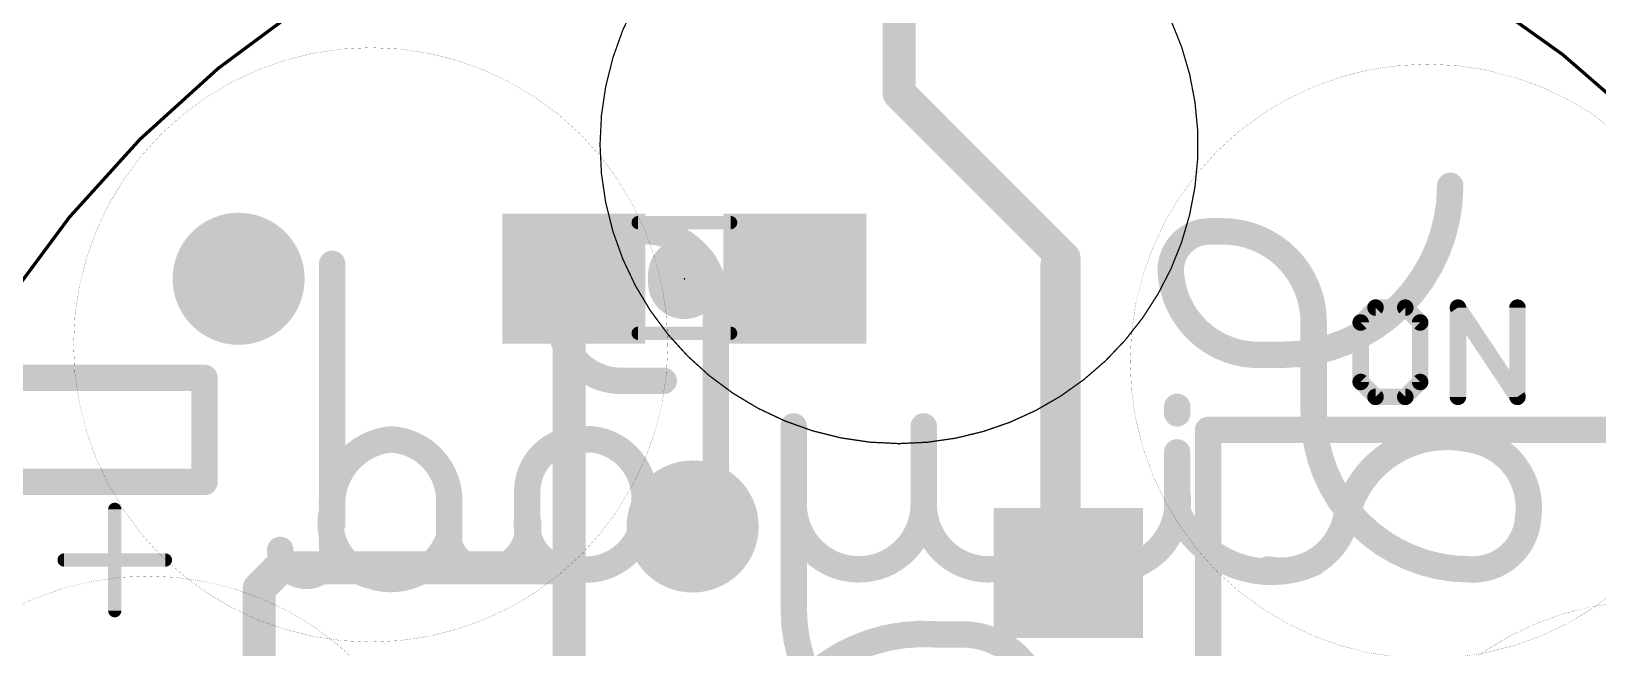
# Model space of a CAD drawing. Extents: x -45 to 63, y -30 to 12.
# Drawn here: x -6.67 to 5.37, y -0.61 to 4.13 of the extents above; entities that cross this region are included whole.
import ezdxf

# ---------------------------------------------------------------- set-up
doc = ezdxf.new("R2010")
doc.units = 0
for name, color, linetype in [('1', 12, 'CONTINUOUS'), ('18', 110, 'CONTINUOUS'), ('20', 53, 'CONTINUOUS'), ('21', 41, 'CONTINUOUS'), ('22', 40, 'CONTINUOUS'), ('23', 53, 'CONTINUOUS'), ('24', 53, 'CONTINUOUS'), ('49', 253, 'CONTINUOUS'), ('51', 53, 'CONTINUOUS')]:
    doc.layers.add(name, color=color, linetype=linetype)

# ---------------------------------------------------------------- blocks, each defined once
blk = doc.blocks.new('RECT')
blk.add_solid([(-0.5, -0.5), (0.5, -0.5), (-0.5, 0.5), (0.5, 0.5)])
blk = doc.blocks.new('ROUNDV')
at = {"const_width": 0.5}
blk.add_lwpolyline([(0, -0.25, 1), (0, 0.25, 1), (0, -0.25)], format="xyb", dxfattribs=at)

msp = doc.modelspace()

# ---------------------------------------------------------------- linework, layer by layer
at = {"layer": '1', "const_width": 0.254}
for points in [[(0, 3.6513), (0, 8.225)], [(0, 3.6513), (1.27, 2.3813)], [(1.27, 2.3813), (1.27, -0.0075)], [(-2.5375, 2.186), (-2.501, 2.2225)], [(-2.5375, 0), (-2.5375, 2.186)], [(-4.9213, -0.1588), (-4.7625, 0)], [(-4.7625, 0), (-2.5375, 0)], [(-2.5375, -1.2399), (-2.5375, 0)], [(1.27, -0.0075), (1.3025, -0.04)], [(-4.9213, -1.5875), (-4.9213, -0.1588)]]:
    msp.add_lwpolyline(points, dxfattribs=at)
at = {"layer": '1', "const_width": 0.127}
for points in [[(0.0449, 3.6962, 1), (-0.0449, 3.6063)], [(-0.0635, 3.6513, 1), (0.0635, 3.6513)], [(1.3335, 2.3813, 1), (1.2065, 2.3813)], [(1.2251, 2.3363, 1), (1.3149, 2.4262)], [(-2.474, 2.186, 1), (-2.601, 2.186)], [(-2.5824, 2.2309, 1), (-2.4926, 2.1411)], [(-2.4561, 2.1776, 1), (-2.5459, 2.2674)], [(-4.7625, 0.0635, 1), (-4.7625, -0.0635)], [(-4.7176, -0.0449, 1), (-4.8074, 0.0449)], [(-2.474, 0, 1), (-2.601, 0)], [(-2.5375, -0.0635, 1), (-2.5375, 0.0635)], [(-2.601, 0, 1), (-2.474, 0)], [(1.3149, 0.0374, 1), (1.2251, -0.0524)], [(1.2065, -0.0075, 1), (1.3335, -0.0075)], [(1.2576, -0.0849, 1), (1.3474, 0.0049)], [(-4.8578, -0.1588, 1), (-4.9848, -0.1588)], [(-4.9662, -0.1138, 1), (-4.8763, -0.2037)]]:
    msp.add_lwpolyline(points, format="xyb", dxfattribs=at)
at = {"layer": '20', "const_width": 0.254}
msp.add_lwpolyline([(0, -16.764, 1), (0, 11.684, 1), (0, -16.764)], format="xyb", dxfattribs=at)
at = {"layer": '21'}
for points, const_width in [([(-1.651, 2.253), (-1.651, 2.192)], 0.5588), ([(3.6658, 2.0008), (3.5514, 1.8864)], 0.127), ([(3.8946, 2.0008), (3.6658, 2.0008)], 0.127), ([(4.009, 1.8864), (3.8946, 2.0008)], 0.127), ([(4.2998, 1.3145), (4.2998, 2.0008)], 0.127), ([(4.2998, 2.0008), (4.7574, 1.3145)], 0.127), ([(4.7574, 1.3145), (4.7574, 2.0008)], 0.127), ([(3.5514, 1.8864), (3.5514, 1.4288)], 0.127), ([(4.009, 1.4288), (4.009, 1.8864)], 0.127), ([(-5.3425, 1.46), (-8.8425, 1.46)], 0.2032), ([(-5.3425, 0.66), (-5.3425, 1.46)], 0.2032), ([(3.5514, 1.4288), (3.6658, 1.3145)], 0.127), ([(3.8946, 1.3145), (4.009, 1.4288)], 0.127), ([(3.6658, 1.3145), (3.8946, 1.3145)], 0.127), ([(5.8775, 1.06), (2.3775, 1.06)], 0.2032), ([(2.3775, 1.06), (2.3775, -6.14)], 0.2032), ([(-7.8425, 0.66), (-5.3425, 0.66)], 0.2032)]:
    msp.add_lwpolyline(points, dxfattribs=dict(at, const_width=const_width))
for points, const_width in [([(-1.5113, 2.253, 1), (-1.7907, 2.253)], 0.2794), ([(-1.7907, 2.192, 1), (-1.5113, 2.192)], 0.2794), ([(3.6658, 2.0326, 1), (3.6658, 1.9691)], 0.0635), ([(3.6883, 1.9784, 1), (3.6434, 2.0233)], 0.0635), ([(3.9171, 2.0233, 1), (3.8722, 1.9784)], 0.0635), ([(3.8946, 1.9691, 1), (3.8946, 2.0326)], 0.0635), ([(4.3316, 2.0008, 1), (4.2681, 2.0008)], 0.0635), ([(4.3263, 2.0184, 1), (4.2734, 1.9832)], 0.0635), ([(4.7892, 2.0008, 1), (4.7257, 2.0008)], 0.0635), ([(3.5832, 1.8864, 1), (3.5197, 1.8864)], 0.0635), ([(3.529, 1.9089, 1), (3.5739, 1.864)], 0.0635), ([(4.0408, 1.8864, 1), (3.9773, 1.8864)], 0.0635), ([(3.9866, 1.864, 1), (4.0315, 1.9089)], 0.0635), ([(-5.2917, 1.46, 1), (-5.3933, 1.46)], 0.1016), ([(-5.3425, 1.4092, 1), (-5.3425, 1.5108)], 0.1016), ([(3.5197, 1.4288, 1), (3.5832, 1.4288)], 0.0635), ([(3.5739, 1.4513, 1), (3.529, 1.4064)], 0.0635), ([(3.9773, 1.4288, 1), (4.0408, 1.4288)], 0.0635), ([(4.0315, 1.4064, 1), (3.9866, 1.4513)], 0.0635), ([(3.6658, 1.3462, 1), (3.6658, 1.2827)], 0.0635), ([(3.6434, 1.292, 1), (3.6883, 1.3369)], 0.0635), ([(3.8722, 1.3369, 1), (3.9171, 1.292)], 0.0635), ([(3.8946, 1.2827, 1), (3.8946, 1.3462)], 0.0635), ([(4.2681, 1.3145, 1), (4.3316, 1.3145)], 0.0635), ([(4.7257, 1.3145, 1), (4.7892, 1.3145)], 0.0635), ([(4.731, 1.2968, 1), (4.7838, 1.3321)], 0.0635), ([(2.3775, 1.1108, 1), (2.3775, 1.0092)], 0.1016), ([(2.4283, 1.06, 1), (2.3267, 1.06)], 0.1016), ([(-5.3425, 0.6092, 1), (-5.3425, 0.7108)], 0.1016), ([(-5.3933, 0.66, 1), (-5.2917, 0.66)], 0.1016)]:
    msp.add_lwpolyline(points, format="xyb", dxfattribs=dict(at, const_width=const_width))
at = {"layer": '22'}
for points, const_width in [([(2.94, 1.6375, 0.4142), (4.24, 2.9375)], 0.2032), ([(4.2908, 2.9375, 1), (4.1892, 2.9375)], 0.1016), ([(-2.01, 2.5875, 0.4141), (-2.61, 2.0875)], 0.2032), ([(-1.41, 2.0875, 0.4142), (-2.01, 2.5875)], 0.2032), ([(-2.0146, 2.6381, 1), (-2.0054, 2.5369)], 0.1016), ([(-2.0146, 2.5369, 1), (-2.0054, 2.6381)], 0.1016), ([(2.39, 2.5875, 0.4142), (2.09, 2.2875)], 0.2032), ([(2.39, 2.6383, 1), (2.39, 2.5367)], 0.1016), ([(2.39, 2.5367, 1), (2.39, 2.6383)], 0.1016), ([(3.19, 1.8875, 0.4142), (2.49, 2.5875)], 0.2032), ([(2.49, 2.6383, 1), (2.49, 2.5367)], 0.1016), ([(2.49, 2.5367, 1), (2.49, 2.6383)], 0.1016), ([(-4.3092, 2.3375, 1), (-4.4108, 2.3375)], 0.1016), ([(1.2408, 2.3375, 1), (1.1392, 2.3375)], 0.1016), ([(2.09, 2.2875, 0.4142), (2.79, 1.6375)], 0.2032), ([(2.1408, 2.2894, 1), (2.0392, 2.2856)], 0.1016), ([(2.0392, 2.2875, 1), (2.1408, 2.2875)], 0.1016), ([(-2.5592, 2.0875, 1), (-2.6608, 2.0875)], 0.1016), ([(-1.3592, 2.0875, 1), (-1.4608, 2.0875)], 0.1016), ([(-2.6606, 2.0921, 1), (-2.5594, 2.0829)], 0.1016), ([(-1.4606, 2.0829, 1), (-1.3594, 2.0921)], 0.1016), ([(-2.61, 1.8875, 0.4141), (-2.11, 1.4375)], 0.2032), ([(-2.5593, 1.8902, 1), (-2.6607, 1.8848)], 0.1016), ([(-2.6608, 1.8875, 1), (-2.5592, 1.8875)], 0.1016), ([(3.2408, 1.8875, 1), (3.1392, 1.8875)], 0.1016), ([(3.1392, 1.8875, 1), (3.2408, 1.8875)], 0.1016), ([(2.79, 1.6883, 1), (2.79, 1.5867)], 0.1016), ([(2.7919, 1.5867, 1), (2.7881, 1.6883)], 0.1016), ([(2.94, 1.6883, 1), (2.94, 1.5867)], 0.1016), ([(2.94, 1.5867, 1), (2.94, 1.6883)], 0.1016), ([(-2.11, 1.4883, 1), (-2.11, 1.3867)], 0.1016), ([(-2.1073, 1.3868, 1), (-2.1127, 1.4882)], 0.1016), ([(-1.81, 1.3867, 1), (-1.81, 1.4883)], 0.1016), ([(2.1908, 1.2375, 1), (2.0892, 1.2375)], 0.1016), ([(2.0892, 1.1875, 1), (2.1908, 1.1875)], 0.1016), ([(3.19, 1.1875, 0.4142), (4.39, -0.0125)], 0.2032), ([(3.2408, 1.1875, 1), (3.1392, 1.1875)], 0.1016), ([(3.1392, 1.1875, 1), (3.2408, 1.1875)], 0.1016), ([(-3.91, 0.9875, 0.4142), (-4.36, 0.4375)], 0.2032), ([(-3.46, 0.4875, 0.4142), (-3.91, 0.9875)], 0.2032), ([(-3.9073, 1.0382, 1), (-3.9127, 0.9368)], 0.1016), ([(-3.9049, 0.937, 1), (-3.9151, 1.038)], 0.1016), ([(-2.46, 0.9875, 0.4142), (-2.86, 0.5875)], 0.2032), ([(-2.46, 1.0383, 1), (-2.46, 0.9367)], 0.1016), ([(-2.46, 0.9367, 1), (-2.46, 1.0383)], 0.1016), ([(-1.96, 0.4875, 0.4142), (-2.36, 0.9875)], 0.2032), ([(-2.3544, 1.038, 1), (-2.3656, 0.937)], 0.1016), ([(-2.36, 0.9367, 1), (-2.36, 1.0383)], 0.1016), ([(-0.7592, 1.0875, 1), (-0.8608, 1.0875)], 0.1016), ([(0.2408, 1.0875, 1), (0.1392, 1.0875)], 0.1016), ([(4.39, 0.9875, 0.4142), (3.44, 0.3875)], 0.2032), ([(4.84, 0.3875, 0.4142), (4.39, 0.9875)], 0.2032), ([(4.3972, 1.0378, 1), (4.3828, 0.9372)], 0.1016), ([(4.3788, 0.9379, 1), (4.4012, 1.0371)], 0.1016), ([(2.1908, 0.8875, 1), (2.0892, 0.8875)], 0.1016), ([(1.19, 0.6875, 0.0384), (1.19, 0.5375)], 0.2032), ([(1.1392, 0.6875, 1), (1.2408, 0.6875)], 0.1016), ([(1.2407, 0.6836, 1), (1.1393, 0.6914)], 0.1016), ([(-2.8092, 0.5875, 1), (-2.9108, 0.5875)], 0.1016), ([(-2.9108, 0.5875, 1), (-2.8092, 0.5875)], 0.1016), ([(1.19, 0.5375, 0.37), (1.69, -0.0125)], 0.2032), ([(1.2408, 0.539, 1), (1.1392, 0.536)], 0.1016), ([(1.2408, 0.5375, 1), (1.1392, 0.5375)], 0.1016), ([(1.69, -0.0125, 0.4142), (2.14, 0.5875)], 0.2032), ([(2.1908, 0.5875, 1), (2.0892, 0.5875)], 0.1016), ([(2.1903, 0.5947, 1), (2.0897, 0.5803)], 0.1016), ([(2.0892, 0.5875, 1), (2.1908, 0.5875)], 0.1016), ([(-4.36, 0.4375, 0.1231), (-4.36, 0.2375)], 0.2032), ([(-4.4105, 0.4324, 1), (-4.3095, 0.4426)], 0.1016), ([(-4.3107, 0.4252, 1), (-4.4093, 0.4498)], 0.1016), ([(-3.4092, 0.4875, 1), (-3.5108, 0.4875)], 0.1016), ([(-3.5107, 0.4902, 1), (-3.4093, 0.4848)], 0.1016), ([(-3.11, -0.0125, 0.4142), (-2.86, 0.3875)], 0.2032), ([(-2.86, 0.3875, 0.4142), (-2.56, -0.0125)], 0.2032), ([(-2.8105, 0.3989, 1), (-2.9095, 0.3761)], 0.1016), ([(-2.8097, 0.3803, 1), (-2.9103, 0.3947)], 0.1016), ([(-2.36, -0.0125, 0.4142), (-1.96, 0.4875)], 0.2032), ([(-1.9095, 0.4931, 1), (-2.0105, 0.4819)], 0.1016), ([(-2.0105, 0.4931, 1), (-1.9095, 0.4819)], 0.1016), ([(-0.81, 0.4875, 0.4142), (-0.31, -0.0125)], 0.2032), ([(-0.7592, 0.4875, 1), (-0.8608, 0.4875)], 0.1016), ([(-0.7592, 0.4875, 1), (-0.8608, 0.4875)], 0.1016), ([(-0.8608, 0.4875, 1), (-0.7592, 0.4875)], 0.1016), ([(-0.31, -0.0125, 0.4142), (0.19, 0.4875)], 0.2032), ([(0.19, 0.4875, 0.4142), (0.69, -0.0125)], 0.2032), ([(0.2408, 0.4875, 1), (0.1392, 0.4875)], 0.1016), ([(0.2408, 0.4875, 1), (0.1392, 0.4875)], 0.1016), ([(0.1392, 0.4875, 1), (0.2408, 0.4875)], 0.1016), ([(0.69, -0.0125, 0.4142), (1.19, 0.4875)], 0.2032), ([(1.2408, 0.4875, 1), (1.1392, 0.4875)], 0.1016), ([(1.1392, 0.4875, 1), (1.2408, 0.4875)], 0.1016), ([(1.1393, 0.5336, 1), (1.2407, 0.5414)], 0.1016), ([(2.14, 0.4375, 0.4142), (3.19, 0.0375)], 0.2032), ([(2.1864, 0.4583, 1), (2.0936, 0.4167)], 0.1016), ([(2.0892, 0.4375, 1), (2.1908, 0.4375)], 0.1016), ([(2.84, -0.0125, 0.4142), (3.44, 0.3875)], 0.2032), ([(3.4898, 0.3775, 1), (3.3902, 0.3975)], 0.1016), ([(4.39, -0.0125, 0.4142), (4.84, 0.3875)], 0.2032), ([(4.8907, 0.3845, 1), (4.7893, 0.3905)], 0.1016), ([(-4.4108, 0.3375, 1), (-4.3092, 0.3375)], 0.1016), ([(-2.9108, 0.3875, 1), (-2.8092, 0.3875)], 0.1016), ([(3.3904, 0.3987, 1), (3.4896, 0.3763)], 0.1016), ([(4.7897, 0.3947, 1), (4.8903, 0.3803)], 0.1016), ([(-4.36, 0.2375, 0.277), (-4.06, -0.0625)], 0.2032), ([(-4.3107, 0.2498, 1), (-4.4093, 0.2252)], 0.1016), ([(-4.3092, 0.2375, 1), (-4.4108, 0.2375)], 0.1016), ([(-4.4093, 0.2252, 1), (-4.3107, 0.2498)], 0.1016), ([(-4.06, -0.0625, 0.4142), (-3.46, 0.2375)], 0.2032), ([(-3.4092, 0.2375, 1), (-3.5108, 0.2375)], 0.1016), ([(-3.46, 0.1875, 0.4142), (-3.11, -0.0125)], 0.2032), ([(-3.411, 0.2009, 1), (-3.509, 0.1741)], 0.1016), ([(-3.5108, 0.2375, 1), (-3.4092, 0.2375)], 0.1016), ([(-3.4118, 0.2214, 1), (-3.5082, 0.2536)], 0.1016), ([(-4.76, 0.1375, 0.4142), (-4.56, -0.0625)], 0.2032), ([(-4.7092, 0.1375, 1), (-4.8108, 0.1375)], 0.1016), ([(-4.56, -0.0625, 0.4142), (-4.36, 0.1375)], 0.2032), ([(-4.3092, 0.1375, 1), (-4.4108, 0.1375)], 0.1016), ([(-4.4108, 0.1375, 1), (-4.3092, 0.1375)], 0.1016), ([(-3.5108, 0.1875, 1), (-3.4092, 0.1875)], 0.1016), ([(3.2108, -0.0089, 1), (3.1692, 0.0839)], 0.1016), ([(-4.56, -0.0117, 1), (-4.56, -0.1133)], 0.1016), ([(-4.56, -0.1133, 1), (-4.56, -0.0117)], 0.1016), ([(-4.0439, -0.0143, 1), (-4.0761, -0.1107)], 0.1016), ([(-4.0723, -0.1118, 1), (-4.0477, -0.0132)], 0.1016), ([(-3.1214, 0.037, 1), (-3.0986, -0.062)], 0.1016), ([(-3.0966, -0.0615, 1), (-3.1234, 0.0365)], 0.1016), ([(-2.56, 0.0383, 1), (-2.56, -0.0633)], 0.1016), ([(-2.5672, -0.0628, 1), (-2.5528, 0.0378)], 0.1016), ([(-2.3656, 0.038, 1), (-2.3544, -0.063)], 0.1016), ([(-2.36, -0.0633, 1), (-2.36, 0.0383)], 0.1016), ([(-1.4608, -0.0125, 1), (-1.3592, -0.0125)], 0.1016), ([(-0.31, 0.0383, 1), (-0.31, -0.0633)], 0.1016), ([(-0.31, -0.0633, 1), (-0.31, 0.0383)], 0.1016), ([(0.69, 0.0383, 1), (0.69, -0.0633)], 0.1016), ([(0.69, -0.0633, 1), (0.69, 0.0383)], 0.1016), ([(1.6828, 0.0378, 1), (1.6972, -0.0628)], 0.1016), ([(1.6837, -0.0629, 1), (1.6963, 0.0379)], 0.1016), ([(2.85, 0.0373, 1), (2.83, -0.0623)], 0.1016), ([(4.393, 0.0382, 1), (4.387, -0.0632)], 0.1016), ([(4.39, -0.0633, 1), (4.39, 0.0383)], 0.1016), ([(-0.81, -0.3125, 0.4142), (0.49, -1.6125)], 0.2032), ([(-0.7592, -0.3125, 1), (-0.8608, -0.3125)], 0.1016), ([(-0.8608, -0.3125, 1), (-0.7592, -0.3125)], 0.1016), ([(0.29, -0.5125, 0.4142), (-1.11, -1.7125)], 0.2032), ([(0.29, -0.4617, 1), (0.29, -0.5633)], 0.1016), ([(0.2861, -0.5632, 1), (0.2939, -0.4618)], 0.1016), ([(1.09, -1.1125, 0.4142), (0.49, -0.5125)], 0.2032), ([(0.49, -0.4617, 1), (0.49, -0.5633)], 0.1016), ([(0.49, -0.5633, 1), (0.49, -0.4617)], 0.1016)]:
    msp.add_lwpolyline(points, format="xyb", dxfattribs=dict(at, const_width=const_width))
at = {"layer": '22', "const_width": 0.2032}
for points in [[(2.49, 2.5875), (2.39, 2.5875)], [(-4.36, 0.3375), (-4.36, 2.3375)], [(1.19, 0.6875), (1.19, 2.3375)], [(-2.61, 2.0875), (-2.61, 1.8875)], [(-1.41, -0.0125), (-1.41, 2.0875)], [(3.19, 1.1875), (3.19, 1.8875)], [(2.94, 1.6375), (2.79, 1.6375)], [(-2.11, 1.4375), (-1.81, 1.4375)], [(2.14, 1.1875), (2.14, 1.2375)], [(-2.36, 0.9875), (-2.46, 0.9875)], [(-0.81, 0.4875), (-0.81, 1.0875)], [(0.19, 0.4875), (0.19, 1.0875)], [(2.14, 0.5875), (2.14, 0.8875)], [(-2.86, 0.5875), (-2.86, 0.3875)], [(1.19, 0.4875), (1.19, 0.5375)], [(2.14, 0.5875), (2.14, 0.4375)], [(-3.46, 0.2375), (-3.46, 0.4875)], [(-0.81, -0.3125), (-0.81, 0.4875)], [(-4.36, 0.2375), (-4.36, 0.1375)], [(-3.46, 0.1875), (-3.46, 0.2375)], [(-2.56, -0.0125), (-2.36, -0.0125)], [(0.49, -0.5125), (0.29, -0.5125)]]:
    msp.add_lwpolyline(points, dxfattribs=at)
at = {"layer": '23'}
msp.add_point((-1.651, 2.2225), dxfattribs=at)
at = {"layer": '24'}
msp.add_point((0, 0.9525), dxfattribs=at)
at = {"layer": '49'}
for points, const_width in [([(0, -10.795, 1), (0, 5.715, 1), (0, -10.795)], 0.0254), ([(0, 0.955, 1), (0, 5.555, 1), (0, 0.955)], 0.01), ([(-4.064, -0.5715, 1), (-4.064, 4.0005, 1), (-4.064, -0.5715)], 0.001), ([(4.064, -0.6985, 1), (4.064, 3.8735, 1), (4.064, -0.6985)], 0.001), ([(-5.7785, -4.6355, 1), (-5.7785, -0.0635, 1), (-5.7785, -4.6355)], 0.001), ([(5.7785, -4.826, 1), (5.7785, -0.254, 1), (5.7785, -4.826)], 0.001)]:
    msp.add_lwpolyline(points, format="xyb", dxfattribs=dict(at, const_width=const_width))
at = {"layer": '51', "const_width": 0.1016}
for points in [[(-2.007, 2.6545), (-1.295, 2.6545)], [(-2.007, 1.8035), (-1.295, 1.8035)], [(-6.033, -0.3302), (-6.033, 0.4494)], [(-6.4228, 0.0596), (-5.6432, 0.0596)]]:
    msp.add_lwpolyline(points, dxfattribs=at)
at = {"layer": '51', "const_width": 0.0508}
for points in [[(-2.007, 2.6799, 1), (-2.007, 2.6291)], [(-1.295, 2.6291, 1), (-1.295, 2.6799)], [(-2.007, 1.8289, 1), (-2.007, 1.7781)], [(-1.295, 1.7781, 1), (-1.295, 1.8289)], [(-6.0076, 0.4494, 1), (-6.0584, 0.4494)], [(-6.4228, 0.085, 1), (-6.4228, 0.0342)], [(-5.6432, 0.0342, 1), (-5.6432, 0.085)], [(-6.0584, -0.3302, 1), (-6.0076, -0.3302)]]:
    msp.add_lwpolyline(points, format="xyb", dxfattribs=at)

# ---------------------------------------------------------------- block references
at = {"layer": '1', "xscale": 1.1}
for p in [(-2.501, 2.2225), (-0.801, 2.2225)]:
    msp.add_blockref('RECT', p, dxfattribs=at)
at = {"layer": '1', "yscale": 1.15, "rotation": 270}
msp.add_blockref('RECT', (1.3025, -0.04), dxfattribs=at)
at = {"layer": '18', "xscale": 1.016, "yscale": 1.016}
for p in [(-5.08, 2.2225), (-5.08, 2.2225), (-1.5875, 0.3175), (-1.5875, 0.3175)]:
    msp.add_blockref('ROUNDV', p, dxfattribs=at)
at = {"layer": '51', "xscale": 0.5001, "yscale": 0.95}
for p in [(-2.2391, 2.2276), (-1.0708, 2.2276)]:
    msp.add_blockref('RECT', p, dxfattribs=at)

doc.saveas('drawing.dxf')
